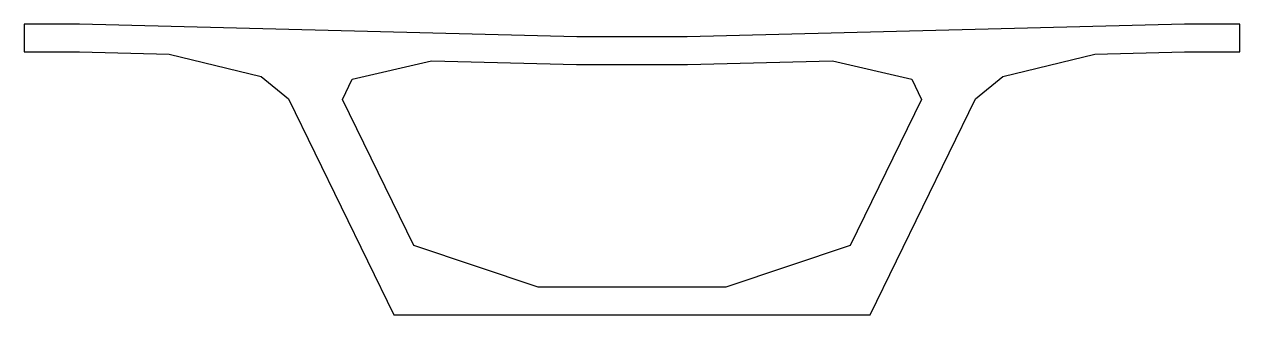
# Model space of a CAD drawing. Header units: inches. Extents: x -4400 to 4400, y -2100 to 0.
import ezdxf

# ---------------------------------------------------------------- set-up
doc = ezdxf.new("R2010")
doc.units = ezdxf.units.IN
doc.header["$MEASUREMENT"] = 0
doc.layers.add('Void', color=10, linetype='Continuous')

msp = doc.modelspace()

# ---------------------------------------------------------------- linework, layer by layer
msp.add_lwpolyline([(3350, -216.25), (4000, -200), (4400, -200), (4400, 0), (4000, 0), (400, -90), (0, -90), (-400, -90), (-4000, 0), (-4400, 0), (-4400, -200), (-4000, -200), (-3350, -216.25), (-2685.7631, -377.9114), (-2486.7771, -538.1253), (-1725, -2100), (1725, -2100), (2486.7772, -538.1253), (2685.7632, -377.9114)], close=True)
at = {"layer": 'Void'}
msp.add_lwpolyline([(-2025.9, -397), (-1451.9, -263.8), (-402.5, -290), (0, -290), (402.5, -290), (1451.9, -263.8), (2025.9, -397), (2095.2, -542.6), (1579.5, -1600), (679.5, -1900), (-679.5, -1900), (-1579.5, -1600), (-2095.2, -542.6)], close=True, dxfattribs=at)

doc.saveas('drawing.dxf')
